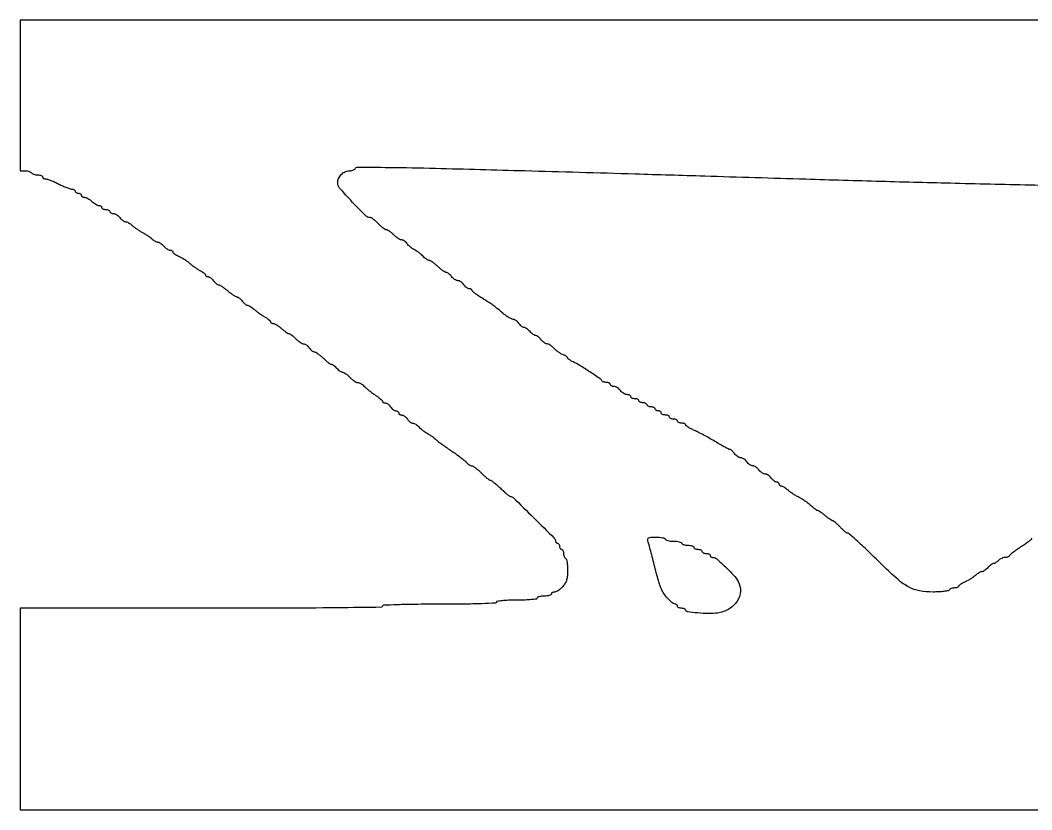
# Model space of a CAD drawing. Extents: x 188 to 1350, y 56 to 444.
# Drawn here: x 188 to 685.1, y 56 to 444 of the extents above; entities that cross this region are included whole.
import ezdxf

# ---------------------------------------------------------------- set-up
doc = ezdxf.new("R2010")
doc.units = 0

msp = doc.modelspace()

# ---------------------------------------------------------------- linework, layer by layer
for points in [[(897.170454, 443.96659, 0.000059), (613.779241, 444), (188, 444), (188, 407), (188, 370), (190.440983, 370, -0.037634), (191.42066, 369.926158, -0.041396), (192.346475, 369.70625, -0.045439), (193.093337, 369.384508, -0.130646), (193.5, 369, 0.130646), (193.906663, 368.615492, 0.045439), (194.653525, 368.29375, 0.041396), (195.57934, 368.073842, 0.037634), (196.559017, 368, -0.039081), (197.49372, 367.92683, -0.058208), (198.282961, 367.70625, -0.076538), (198.820624, 367.382793, -0.222681), (199, 367, 0.15127), (199.118081, 366.618633, 0.098401), (199.45039, 366.29375, 0.081366), (199.947025, 366.074609, 0.06338), (200.533244, 366, -0.079956), (201.408868, 365.859076, -0.012438), (203.065316, 365.265625, -0.013581), (204.998731, 364.457164, -0.011452), (207, 363.5, 0.011452), (209.001269, 362.542836, 0.013581), (210.934684, 361.734375, 0.012438), (212.591132, 361.140924, 0.079956), (213.466756, 361, -0.06338), (214.052975, 360.925391, -0.081366), (214.54961, 360.70625, -0.098401), (214.881919, 360.381367, -0.15127), (215, 360, 0.148195), (215.115568, 359.618646, 0.098894), (215.440625, 359.29375, 0.082425), (215.926543, 359.074694, 0.064853), (216.5, 359, -0.064853), (217.073457, 358.925306, -0.082425), (217.559375, 358.70625, -0.098894), (217.884432, 358.381354, -0.148195), (218, 358, 0.152058), (218.118726, 357.618629, 0.098266), (218.452908, 357.29375, 0.081094), (218.952305, 357.074587, 0.063011), (219.541813, 357, -0.091681), (220.282083, 356.863113, -0.032799), (221.261326, 356.4125, -0.031223), (222.29515, 355.76539, -0.032092), (223.230375, 355, 0.027562), (224.148584, 354.234554, 0.028874), (225.131751, 353.5875, 0.030131), (226.04033, 353.132703, 0.101307), (226.688561, 353, -0.07466), (227.189641, 352.92476, -0.088576), (227.614765, 352.70625, -0.100668), (227.898958, 352.381353, -0.130232), (228, 352, 0.191087), (228.151477, 351.618118, 0.088204), (228.5875, 351.29375, 0.068025), (229.234582, 351.073693, 0.048028), (230, 351, -0.048028), (230.765418, 350.926307, -0.068025), (231.4125, 350.70625, -0.088204), (231.848523, 350.381882, -0.191087), (232, 350, 0.173062), (232.136147, 349.618433, 0.093597), (232.522652, 349.29375, 0.073949), (233.098578, 349.074067, 0.054248), (233.779241, 349, -0.091287), (234.565449, 348.855253, -0.047927), (235.459276, 348.4125, -0.045499), (236.316802, 347.765149, -0.052224), (237, 347, 0.039525), (237.649192, 346.234753, 0.040429), (238.406132, 345.5875, 0.043713), (239.154182, 345.13985, 0.113455), (239.762573, 345, -0.095905), (240.404888, 344.875654, -0.031687), (241.275743, 344.459484, -0.030212), (242.205459, 343.864143, -0.030024), (243.058693, 343.159946, 0.023734), (244.01118, 342.35349, 0.012733), (245.256437, 341.446236, 0.012653), (246.576444, 340.583533, 0.019328), (247.766879, 339.909946, -0.017744), (248.954752, 339.242767, -0.01187), (250.266598, 338.400109, -0.011961), (251.500516, 337.521745, -0.022945), (252.438561, 336.75, 0.026831), (253.265672, 336.080226, 0.028111), (254.147378, 335.514063, 0.029247), (254.959265, 335.115717, 0.099743), (255.533574, 335, -0.115543), (256.099596, 334.86743, -0.033281), (256.881998, 334.4125, -0.031563), (257.722097, 333.765444, -0.028962), (258.5, 333, 0.033439), (259.29186, 332.234645, 0.034148), (260.173392, 331.5875, 0.036283), (261.01364, 331.136671, 0.105367), (261.654988, 331, -0.06349), (262.169235, 330.934437, -0.081446), (262.604903, 330.741888, -0.09844), (262.896412, 330.456419, -0.151038), (263, 330.12132, 0.201796), (263.173477, 329.708992, 0.036327), (263.82341, 329.159685, 0.034115), (264.729661, 328.590427, 0.024994), (265.803099, 328.081559, -0.028525), (267.053417, 327.477998, -0.01602), (268.501565, 326.612287, -0.015946), (269.912542, 325.641318, -0.025006), (271.053099, 324.710239, 0.01926), (272.189496, 323.7606, 0.011995), (273.589035, 322.732432, 0.012033), (275.020074, 321.78347, 0.021285), (276.25, 321.08102, -0.022236), (277.303134, 320.476882, -0.030119), (278.192187, 319.834754, -0.030557), (278.83672, 319.238121, -0.193066), (279, 318.83102, 0.151833), (279.09851, 318.514094, 0.098305), (279.375777, 318.244112, 0.081172), (279.790129, 318.061989, 0.063116), (280.279241, 318, -0.115942), (280.871239, 317.860855, -0.043072), (281.606151, 317.4125, -0.039803), (282.353917, 316.765268, -0.038332), (283, 316, 0.031044), (283.627516, 315.234383, 0.035284), (284.320412, 314.586811, 0.037896), (284.977824, 314.131912, 0.132586), (285.470759, 313.997654, -0.131181), (286.056974, 313.839728, -0.01516), (287.225786, 313.116125, -0.017413), (288.584436, 312.147239, -0.013388), (290, 311, 0.013388), (291.415564, 309.852761, 0.017413), (292.774214, 308.883875, 0.01516), (293.943026, 308.160272, 0.131181), (294.529241, 308.002346, -0.132586), (295.022176, 307.868088, -0.037896), (295.679588, 307.413189, -0.035284), (296.372484, 306.765617, -0.031044), (297, 306, 0.032893), (297.632073, 305.234606, 0.036577), (298.338459, 304.5875, 0.039468), (299.014704, 304.135096, 0.128378), (299.532198, 304, -0.105881), (300.079648, 303.882757, -0.028563), (300.871942, 303.471224, -0.027586), (301.739185, 302.888886, -0.025478), (302.561439, 302.199913, 0.022046), (303.532563, 301.374795, 0.009687), (304.885235, 300.365917, 0.009566), (306.363772, 299.349332, 0.012655), (307.75, 298.484305, -0.016694), (308.994912, 297.693422, -0.023469), (310.045313, 296.901054, -0.021058), (310.829294, 296.191911, -0.200985), (311, 295.784392, 0.156706), (311.096154, 295.485129, 0.097286), (311.367188, 295.230056, 0.079411), (311.772002, 295.057653, 0.060863), (312.25, 294.998779, -0.11317), (312.91151, 294.846429, -0.022469), (313.986315, 294.2639, -0.022734), (315.201467, 293.455451, -0.019441), (316.405539, 292.498779, 0.01258), (317.576648, 291.541797, 0.016637), (318.692284, 290.734016, 0.014047), (319.649444, 290.1268, 0.135122), (320.110085, 290, -0.14591), (320.555263, 289.867262, -0.017233), (321.408758, 289.265625, -0.019443), (322.393304, 288.457405, -0.01479), (323.409091, 287.5, 0.024203), (324.463436, 286.54307, 0.027424), (325.563845, 285.734375, 0.028202), (326.562041, 285.159467, 0.11707), (327.233786, 285, -0.113243), (327.843602, 284.860091, -0.043766), (328.592798, 284.4125, -0.040482), (329.350538, 283.765245, -0.039628), (330, 283, 0.034062), (330.635061, 282.234637, 0.037324), (331.350282, 281.5875, 0.040344), (332.038954, 281.136099, 0.125545), (332.572445, 281, -0.134328), (333.190003, 280.831041, -0.019584), (334.293306, 280.11875, -0.020978), (335.55777, 279.148717, -0.016599), (336.842584, 278, 0.012599), (338.107239, 276.850975, 0.017009), (339.310549, 275.88125, 0.014073), (340.345222, 275.148572, 0.148072), (340.835911, 275, -0.135515), (341.277529, 274.878069, -0.026303), (341.970809, 274.4125, -0.026217), (342.744402, 273.765674, -0.021609), (343.5, 273, 0.029303), (344.278957, 272.234564, 0.031777), (345.122188, 271.5875, 0.033541), (345.908914, 271.132932, 0.114719), (346.480674, 271, -0.127733), (347.080428, 270.844242, -0.027374), (347.997389, 270.265625, -0.026922), (349.014939, 269.457015, -0.022829), (350, 268.5, 0.028211), (351.006292, 267.543183, 0.030694), (352.087121, 266.734375, 0.032237), (353.089272, 266.165089, 0.113523), (353.807019, 266, -0.09137), (354.48098, 265.875803, -0.039061), (355.312087, 265.481941, -0.036961), (356.156164, 264.911241, -0.040081), (356.882705, 264.236394, 0.029621), (357.756014, 263.390552, 0.009959), (359.124475, 262.260469, 0.009869), (360.691472, 261.067688, 0.01114), (362.243167, 259.986394, -0.012881), (363.677706, 258.979306, -0.018544), (364.888786, 258.010066, -0.014542), (365.817304, 257.160378, -0.200501), (365.993167, 256.75, 0.165979), (366.093767, 256.46385, 0.094231), (366.37377, 256.220312, 0.075548), (366.789431, 256.055668, 0.056644), (367.279241, 256, -0.115942), (367.871239, 255.860855, -0.043072), (368.606151, 255.4125, -0.039803), (369.353917, 254.765268, -0.038332), (370, 254, 0.038332), (370.646083, 253.234732, 0.039803), (371.393849, 252.5875, 0.043072), (372.128761, 252.139145, 0.115942), (372.720759, 252, -0.07663), (373.209482, 251.924656, -0.089631), (373.624223, 251.70625, -0.10076), (373.901479, 251.381366, -0.127083), (374, 251, 0.147407), (374.114925, 250.618649, 0.099013), (374.438136, 250.29375, 0.082696), (374.921323, 250.074717, 0.065239), (375.491526, 250, -0.107418), (376.153239, 249.856181, -0.050645), (376.911816, 249.4125, -0.046919), (377.643741, 248.765087, -0.048682), (378.232073, 248, 0.045604), (378.812994, 247.234871, 0.045567), (379.52314, 246.5875, 0.049526), (380.250024, 246.142698, 0.113021), (380.873251, 246, -0.098419), (381.521205, 245.87121, -0.039291), (382.331543, 245.458612, -0.036949), (383.161045, 244.862204, -0.038347), (383.882705, 244.156977, 0.030767), (384.675117, 243.358796, 0.017027), (385.731647, 242.480639, 0.016925), (386.866749, 241.660708, 0.026057), (387.90588, 241.038369, -0.020308), (388.978695, 240.412493, -0.011693), (390.22018, 239.577438, -0.011671), (391.429716, 238.679058, -0.019093), (392.40588, 237.856234, 0.021255), (393.565923, 236.886963, 0.005621), (395.500477, 235.439679, 0.005693), (397.740745, 233.841445, 0.005825), (400, 232.306943, -0.008632), (402.224233, 230.777907, -0.009046), (404.359456, 229.196077, -0.008766), (406.152482, 227.766105, -0.039229), (407.117295, 226.8321, 0.032456), (407.822207, 226.130981, 0.033929), (408.602034, 225.538179, 0.036081), (409.341875, 225.124328, 0.109911), (409.900629, 225, -0.143782), (410.545465, 224.810653, -0.01809), (411.752268, 223.971875, -0.020056), (413.141109, 222.840313, -0.015406), (414.566667, 221.5, 0.011742), (415.971812, 220.159344, 0.016205), (417.29853, 219.028125, 0.012795), (418.438396, 218.165128, 0.156879), (418.951734, 218, -0.158791), (419.48081, 217.827629, -0.010039), (420.799752, 216.825, -0.013962), (422.34073, 215.532361, -0.009877), (424, 214, 0.007422), (425.6437, 212.466999, 0.010912), (427.136602, 211.173651, 0.006478), (428.416251, 210.140706, 0.166332), (428.831599, 209.995406, -0.194328), (430.240043, 209.415235, -0.001175), (440.353149, 199.471285, -0.001154), (450.428651, 189.471566, -0.199294), (451, 188.095065, 0.090142), (451.07599, 187.67699, 0.095402), (451.29375, 187.321675, 0.099731), (451.618487, 187.083939, 0.108709), (452, 187, -0.148195), (452.381354, 186.884432, -0.098894), (452.70625, 186.559375, -0.082425), (452.925306, 186.073457, -0.064853), (453, 185.5, 0.064853), (453.074694, 184.926543, 0.082425), (453.29375, 184.440625, 0.098894), (453.618646, 184.115568, 0.148195), (454, 184, -0.186414), (454.381787, 183.852535, -0.089706), (454.70625, 183.429836, -0.069539), (454.926216, 182.801778, -0.049547), (455, 182.059017, 0.046881), (455.074077, 181.270704, 0.046318), (455.29375, 180.50665, 0.050262), (455.616444, 179.876024, 0.111412), (456, 179.5, -0.191053), (456.390366, 178.975332, -0.022964), (456.705891, 177.538662, -0.024698), (456.926299, 175.724268, -0.017935), (456.998779, 173.690983, -0.021855), (456.880396, 170.998471, -0.050536), (456.501272, 169.012467, -0.060205), (455.784752, 167.363349, -0.045069), (454.632429, 165.75, -0.031095), (453.606872, 164.69757, -0.033445), (452.482173, 163.807812, -0.035548), (451.422038, 163.184719, -0.115585), (450.633651, 163, 0.059308), (450.008884, 162.925631, 0.078242), (449.479885, 162.70625, 0.096657), (449.125571, 162.381427, 0.160374), (449, 162, -0.277684), (448.767902, 161.614308, -0.052312), (447.971875, 161.29375, -0.042582), (446.841111, 161.072542, -0.027026), (445.5, 161, 0.027026), (444.158889, 160.927458, 0.042582), (443.028125, 160.70625, 0.052312), (442.232098, 160.385692, 0.277684), (442, 160, -0.371083), (441.632804, 159.573367, -0.012451), (439.25, 159.275, -0.016864), (436.081547, 159.065757, -0.008055), (432, 159, 0.008055), (427.918453, 158.934243, 0.016864), (424.75, 158.725, 0.012451), (422.367196, 158.426633, 0.371083), (422, 158, -0.401255), (421.552017, 157.53165, -0.002187), (414.75, 157.258929, -0.006429), (406.048356, 157.06014, -0.002496), (394, 157, 0.002496), (381.951644, 156.93986, 0.006429), (373.25, 156.741071, 0.002187), (366.447983, 156.46835, 0.401255), (366, 156, -0.410645), (365.516739, 155.510807, -0.000241), (343.5, 155.252809, -0.002067), (316.068492, 155.057987, -0.000742), (277, 155), (188, 155), (188, 105.5), (188, 56), (769, 56)], [(685.128083, 189.537006, 0.217205), (684.994838, 189.25, -0.221583), (684.7928, 188.824168, -0.008333), (683.3786, 187.692188, -0.013659), (681.604107, 186.395586, -0.009033), (679.5, 185, 0.009033), (677.395893, 183.604414, 0.013659), (675.6214, 182.307812, 0.008333), (674.2072, 181.175832, 0.221583), (674.005162, 180.75, -0.229915), (673.863195, 180.462633, -0.07262), (673.434999, 180.220313, -0.05554), (672.810374, 180.054803, -0.037031), (672.071429, 180, 0.064082), (671.223487, 179.890877, 0.039128), (670.26875, 179.559375, 0.038656), (669.358587, 179.074273, 0.054664), (668.642857, 178.5, -0.02774), (668.001271, 177.925911, -0.029742), (667.314278, 177.440625, -0.031121), (666.679079, 177.099109, -0.108192), (666.226416, 177, 0.130987), (665.758643, 176.875316, 0.027986), (665.047499, 176.4125, 0.027454), (664.260184, 175.765617, 0.023141), (663.5, 175, -0.028962), (662.722097, 174.234556, -0.031563), (661.881998, 173.5875, -0.033281), (661.099596, 173.13257, -0.115543), (660.533574, 173, 0.102706), (659.959436, 172.880808, 0.029698), (659.147378, 172.469568, 0.028514), (658.265671, 171.885378, 0.026948), (657.438561, 171.194274, -0.03253), (656.465736, 170.399672, -0.015274), (655.114765, 169.496455, -0.015062), (653.636204, 168.632815, -0.020469), (652.25, 167.950163, 0.018171), (651.004994, 167.344135, 0.026135), (649.954687, 166.712261, 0.024404), (649.175427, 166.128839, 0.223445), (649, 165.755889, -0.230722), (648.85886, 165.466304, -0.073234), (648.429836, 165.222042, -0.055821), (647.802347, 165.055224, -0.037095), (647.059017, 165, 0.046881), (646.270704, 164.925923, 0.046318), (645.50665, 164.70625, 0.050262), (644.876024, 164.383556, 0.111412), (644.5, 164, -0.211899), (643.923344, 163.605826, -0.01427), (641.905484, 163.29375, -0.018529), (639.395066, 163.072642, -0.0127), (636.535484, 163, -0.045245), (629.956927, 163.596521, -0.07632), (624.733117, 165.404526, -0.05751), (619.356983, 169.086033, -0.01629), (611.910376, 175.994291, 0.003401), (605.118276, 182.629144, 0.007124), (599.727647, 187.677664, 0.003348), (595.345412, 191.612797, 0.183261), (594.324465, 192, -0.169728), (593.963434, 192.126189, -0.00992), (593.052938, 192.88125, -0.014114), (591.992127, 193.850665, -0.009859), (590.849565, 195, 0.011979), (589.697373, 196.149236, 0.016588), (588.607016, 197.119109, 0.013134), (587.668389, 197.858996, 0.161285), (587.241302, 198.001221, -0.137938), (586.808189, 198.123795, -0.012752), (585.864255, 198.7361, -0.015671), (584.761384, 199.544087, -0.011663), (583.594461, 200.501221, 0.01258), (582.423352, 201.458203, 0.016637), (581.307716, 202.265984, 0.014047), (580.350556, 202.8732, 0.135122), (579.889915, 203, -0.139106), (579.451219, 203.124459, -0.018955), (578.651327, 203.660937, -0.020609), (577.732896, 204.388419, -0.016073), (576.795455, 205.25, 0.028599), (575.645905, 206.254609, 0.013376), (574.052914, 207.426563, 0.013204), (572.3121, 208.56989, 0.018034), (570.682551, 209.5, -0.013449), (569.082388, 210.393993, -0.011215), (567.431074, 211.426562, -0.011372), (565.962167, 212.440121, -0.030017), (564.974365, 213.25, 0.024966), (564.174016, 213.919813, 0.02723), (563.332998, 214.485937, 0.028123), (562.566814, 214.886572, 0.106795), (562.041813, 215, -0.094931), (561.644152, 215.076187, -0.096885), (561.306033, 215.29375, -0.09885), (561.079687, 215.618421, -0.103303), (561, 216, 0.127083), (560.901479, 216.381366, 0.10076), (560.624223, 216.70625, 0.089631), (560.209482, 216.924656, 0.07663), (559.720759, 217, -0.115942), (559.128761, 217.139145, -0.043072), (558.393849, 217.5875, -0.039803), (557.646083, 218.234732, -0.038332), (557, 219, 0.046192), (556.333162, 219.765165, 0.043436), (555.524124, 220.4125, 0.046457), (554.700861, 220.857086, 0.100918), (554, 221, -0.100918), (553.299139, 221.142914, -0.046457), (552.475876, 221.5875, -0.043436), (551.666838, 222.234835, -0.046192), (551, 223, 0.046192), (550.333162, 223.765165, 0.043436), (549.524124, 224.4125, 0.046457), (548.700861, 224.857086, 0.100918), (548, 225, -0.100918), (547.299139, 225.142914, -0.046457), (546.475876, 225.5875, -0.043436), (545.666838, 226.234835, -0.046192), (545, 227, 0.046192), (544.333162, 227.765165, 0.043436), (543.524124, 228.4125, 0.046457), (542.700861, 228.857086, 0.100918), (542, 229, -0.100918), (541.299139, 229.142914, -0.046457), (540.475876, 229.5875, -0.043436), (539.666838, 230.234835, -0.046192), (539, 231, 0.023183), (538.392258, 231.765719, 0.029122), (537.7582, 232.4125, 0.029717), (537.18047, 232.877483, 0.155811), (536.796854, 233, -0.12005), (536.286967, 233.124214, -0.003937), (534.417843, 234.111094, -0.007324), (532.224404, 235.333153, -0.005006), (529.767613, 236.782448, 0.006934), (527.056693, 238.367601, 0.005538), (524.092674, 240.002946, 0.005601), (521.314797, 241.455834, 0.014076), (519.25, 242.434322, -0.015629), (517.621676, 243.212173, -0.023004), (516.248438, 244.003742, -0.019791), (515.211742, 244.725966, -0.234866), (515, 245.151874, 0.217184), (514.852073, 245.476367, 0.078729), (514.4125, 245.750863, 0.059865), (513.765776, 245.937874, 0.040497), (513, 246, -0.048028), (512.234582, 246.073693, -0.068025), (511.5875, 246.29375, -0.088204), (511.151477, 246.618118, -0.191087), (511, 247, 0.191087), (510.848523, 247.381882, 0.088204), (510.4125, 247.70625, 0.068025), (509.765418, 247.926307, 0.048028), (509, 248, -0.048028), (508.234582, 248.073693, -0.068025), (507.5875, 248.29375, -0.088204), (507.151477, 248.618118, -0.191087), (507, 249, 0.191087), (506.848523, 249.381882, 0.088204), (506.4125, 249.70625, 0.068025), (505.765418, 249.926307, 0.048028), (505, 250, -0.048028), (504.234582, 250.073693, -0.068025), (503.5875, 250.29375, -0.088204), (503.151477, 250.618118, -0.191087), (503, 251, 0.148195), (502.884432, 251.381354, 0.098894), (502.559375, 251.70625, 0.082425), (502.073457, 251.925306, 0.064853), (501.5, 252, -0.064853), (500.926543, 252.074694, -0.082425), (500.440625, 252.29375, -0.098894), (500.115568, 252.618646, -0.148195), (500, 253, 0.191087), (499.848523, 253.381882, 0.088204), (499.4125, 253.70625, 0.068025), (498.765418, 253.926307, 0.048028), (498, 254, -0.048028), (497.234582, 254.073693, -0.068025), (496.5875, 254.29375, -0.088204), (496.151477, 254.618118, -0.191087), (496, 255, 0.191087), (495.848523, 255.381882, 0.088204), (495.4125, 255.70625, 0.068025), (494.765418, 255.926307, 0.048028), (494, 256, -0.048028), (493.234582, 256.073693, -0.068025), (492.5875, 256.29375, -0.088204), (492.151477, 256.618118, -0.191087), (492, 257, 0.191087), (491.848523, 257.381882, 0.088204), (491.4125, 257.70625, 0.068025), (490.765418, 257.926307, 0.048028), (490, 258, -0.048028), (489.234582, 258.073693, -0.068025), (488.5875, 258.29375, -0.088204), (488.151477, 258.618118, -0.191087), (488, 259, 0.173062), (487.863853, 259.381567, 0.093597), (487.477348, 259.70625, 0.073949), (486.901422, 259.925933, 0.054248), (486.220759, 260, -0.091287), (485.434551, 260.144747, -0.047927), (484.540724, 260.5875, -0.045499), (483.683198, 261.234851, -0.052224), (483, 262, 0.052224), (482.316802, 262.765149, 0.045499), (481.459276, 263.4125, 0.047927), (480.565449, 263.855253, 0.091287), (479.779241, 264, -0.054248), (479.098578, 264.074067, -0.073949), (478.522652, 264.29375, -0.093597), (478.136147, 264.618433, -0.173062), (478, 265, 0.184457), (477.854207, 265.38175, 0.090315), (477.436979, 265.70625, 0.070178), (476.816758, 265.926177, 0.050201), (476.083333, 266, -0.037388), (475.325257, 266.056765, -0.045089), (474.631771, 266.226176, -0.051163), (474.094335, 266.473925, -0.158315), (473.833333, 266.769961, 0.142165), (472.969479, 267.814504, 0.0037), (467.886387, 271.217618, 0.008157), (462.916217, 274.37707, 0.030611), (459.653824, 276.111867, -0.022486), (458.637462, 276.631333, -0.030971), (457.779561, 277.192642, -0.031687), (457.157822, 277.721291, -0.203436), (457, 278.093127, 0.193275), (456.863106, 278.43404, 0.049585), (456.403061, 278.827882, 0.043083), (455.745861, 279.206635, 0.032355), (454.967869, 279.510198, -0.052675), (454.019094, 279.925483, -0.021302), (452.821092, 280.677295, -0.020796), (451.58985, 281.602878, -0.024803), (450.513323, 282.577586, 0.024948), (449.488667, 283.504792, 0.027941), (448.413364, 284.288416, 0.028869), (447.434022, 284.844183, 0.115117), (446.766214, 285, -0.113243), (446.156398, 285.139909, -0.043766), (445.407202, 285.5875, -0.040482), (444.649462, 286.234755, -0.039628), (444, 287, 0.033869), (443.365434, 287.765368, 0.037202), (442.651678, 288.4125, 0.040203), (441.965071, 288.864062, 0.126007), (441.434228, 289, -0.117443), (440.881205, 289.131714, -0.032673), (440.108544, 289.5875, -0.031068), (439.275522, 290.234537, -0.028188), (438.5, 291, 0.028188), (437.724478, 291.765463, 0.031068), (436.891456, 292.4125, 0.032673), (436.118795, 292.868286, 0.117443), (435.565772, 293, -0.126007), (435.034929, 293.135938, -0.040203), (434.348322, 293.5875, -0.037202), (433.634566, 294.234632, -0.033869), (433, 295, 0.041683), (432.345145, 295.765213, 0.041492), (431.571493, 296.4125, 0.044749), (430.799414, 296.859008, 0.109152), (430.161256, 297, -0.116154), (429.404885, 297.178114, -0.020101), (428.107561, 297.891466, -0.020915), (426.625012, 298.872901, -0.017369), (425.132015, 300.034779, 0.003003), (422.074831, 302.558226, 0.014762), (420.299917, 303.920226, 0.013848), (418.400576, 305.212131, 0.002433), (414.751788, 307.52392, -0.010572), (412.932227, 308.718694, -0.015756), (411.397838, 309.846089, -0.010749), (410.194512, 310.832534, -0.218437), (410.001788, 311.25, 0.166533), (409.903009, 311.536125, 0.094952), (409.624748, 311.779688, 0.075942), (409.210199, 311.944338, 0.05668), (408.720759, 312, -0.115942), (408.128761, 312.139145, -0.043072), (407.393849, 312.5875, -0.039803), (406.646083, 313.234732, -0.038332), (406, 314, 0.046192), (405.333162, 314.765165, 0.043436), (404.524124, 315.4125, 0.046457), (403.700861, 315.857086, 0.100918), (403, 316, -0.100918), (402.299139, 316.142914, -0.046457), (401.475876, 316.5875, -0.043436), (400.666838, 317.234835, -0.046192), (400, 318, 0.034062), (399.364939, 318.765363, 0.037324), (398.649718, 319.4125, 0.040344), (397.961046, 319.863901, 0.125545), (397.427555, 320, -0.134328), (396.809997, 320.168959, -0.019584), (395.706694, 320.88125, -0.020978), (394.44223, 321.851283, -0.016599), (393.157416, 323, 0.016755), (391.871806, 324.148707, 0.021121), (390.604941, 325.11875, 0.019784), (389.498777, 325.83039, 0.133819), (388.876397, 326, -0.111963), (388.327323, 326.124513, -0.035744), (387.594916, 326.541388, -0.033629), (386.820412, 327.137711, -0.031802), (386.117295, 327.843023, 0.031905), (385.318527, 328.643956, 0.017141), (384.240706, 329.531138, 0.017005), (383.075278, 330.363848, 0.025493), (382, 331.001722, -0.030277), (380.947148, 331.63998, -0.021716), (379.850531, 332.471801, -0.022037), (378.872354, 333.358585, -0.043306), (378.193296, 334.158699, 0.045573), (377.589923, 334.863148, 0.043455), (376.85982, 335.459118, 0.046614), (376.118265, 335.868647, 0.103218), (375.488751, 336, -0.113736), (374.78697, 336.161727, -0.029332), (373.76715, 336.734375, -0.028304), (372.650651, 337.543116, -0.025486), (371.590909, 338.5, 0.021009), (370.549852, 339.457063, 0.02503), (369.489162, 340.265625, 0.025011), (368.543108, 340.847304, 0.125974), (367.946664, 341, -0.140654), (367.338545, 341.174522, -0.022756), (366.315331, 341.88125, -0.023583), (365.15683, 342.851341, -0.018793), (364, 344, 0.019551), (362.83971, 345.148611, 0.024256), (361.670802, 346.11875, 0.023697), (360.634649, 346.822844, 0.138238), (360.006129, 347, -0.198824), (357.637374, 347.980701, -0.008362), (351.171118, 354.662394, -0.008799), (344.962112, 361.535294, -0.181219), (344, 364.102669, -0.104131), (344.448869, 366.234604, -0.086252), (345.736569, 368.169911, -0.088033), (347.573189, 369.525968, -0.115607), (349.595971, 370, 0.041435), (350.5179, 370.076532, 0.043614), (351.398331, 370.30399, 0.047772), (352.115011, 370.637426, 0.122174), (352.521544, 371.034858, -0.26139), (353.899155, 371.798008, -0.001499), (369.200154, 371.668635, -0.003492), (392.036802, 371.24754, -0.000579), (436, 370.078726, -0.000252), (462.669269, 369.325333, -0.000232), (490.092389, 368.524102, -0.000169), (524.33018, 367.496313, -0.000058), (574, 365.982742, 0.000763), (610.923932, 364.90971, 0.000792), (647.402485, 363.96313, 0.000725), (686.633137, 363.064185, 0.00047), (732, 362.133107, -0.000325)]]:
    msp.add_lwpolyline(points, format="xyb")
msp.add_lwpolyline([(505, 189, 0.295869), (505.251055, 188.612873, 0.04382), (506.175, 188.29375, 0.037669), (507.467056, 188.07239, 0.023598), (509, 188, -0.023598), (510.532944, 187.92761, -0.037669), (511.825, 187.70625, -0.04382), (512.748945, 187.387127, -0.295869), (513, 187, 0.254951), (513.209557, 186.615738, 0.06271), (513.88125, 186.29375, 0.048861), (514.850749, 186.072766, 0.031626), (516, 186, -0.031626), (517.149251, 185.927234, -0.048861), (518.11875, 185.70625, -0.06271), (518.790443, 185.384262, -0.254951), (519, 185, 0.191087), (519.151477, 184.618118, 0.088204), (519.5875, 184.29375, 0.068025), (520.234582, 184.073693, 0.048028), (521, 184, -0.048028), (521.765418, 183.926307, -0.068025), (522.4125, 183.70625, -0.088204), (522.848523, 183.381882, -0.191087), (523, 183, 0.191087), (523.151477, 182.618118, 0.088204), (523.5875, 182.29375, 0.068025), (524.234582, 182.073693, 0.048028), (525, 182, -0.048028), (525.765418, 181.926307, -0.068025), (526.4125, 181.70625, -0.088204), (526.848523, 181.381882, -0.191087), (527, 181, 0.145228), (527.11315, 180.618655, 0.099322), (527.431287, 180.29375, 0.083447), (527.906957, 180.074779, 0.066325), (528.468209, 180, -0.182119), (530.221945, 179.33931, -0.010605), (534.512404, 175.407645, -0.016323), (538.571966, 171.264055, -0.057936), (540.75, 168.256463, -0.143315), (541.868579, 163.399028, -0.129752), (540.261802, 158.491616, -0.115976), (536.228353, 154.616382, -0.099895), (530.665793, 152.677779, -0.037494), (526.309607, 152.410566, -0.019846), (520.902391, 152.699452, -0.010674), (515.739294, 153.292757, -0.374987), (515, 154.139903, 0.214951), (514.851706, 154.468912, 0.079602), (514.4125, 154.747346, 0.060544), (513.765749, 154.936968, 0.041088), (513, 155, -0.048028), (512.234582, 155.073693, -0.068025), (511.5875, 155.29375, -0.088204), (511.151477, 155.618118, -0.191087), (511, 156, 0.103674), (510.920022, 156.381574, 0.09892), (510.692898, 156.70625, 0.096788), (510.353602, 156.923826, 0.094588), (509.954545, 157, -0.175677), (508.658832, 157.469751, -0.027861), (506.650753, 159.345419, -0.031112), (504.676572, 161.681814, -0.044035), (503.250974, 164, -0.037181), (502.626055, 165.524586, -0.005615), (501.639663, 168.674809, -0.006272), (500.561573, 172.42859, -0.005385), (499.519609, 176.403607, 0.001078), (498.526145, 180.331243, 0.001383), (497.594313, 183.940407, 0.00106), (496.798377, 186.962152, 0.011915), (496.451247, 188.153607, -0.104587), (496.354992, 189.123528, -0.262561), (496.755541, 189.681012, -0.098235), (497.841233, 189.944854, -0.010639), (500.432612, 190, -0.020633), (502.18322, 189.927729, -0.033268), (503.65833, 189.70625, -0.036154), (504.731017, 189.388693, -0.31227)], format="xyb", close=True)

doc.saveas('drawing.dxf')
